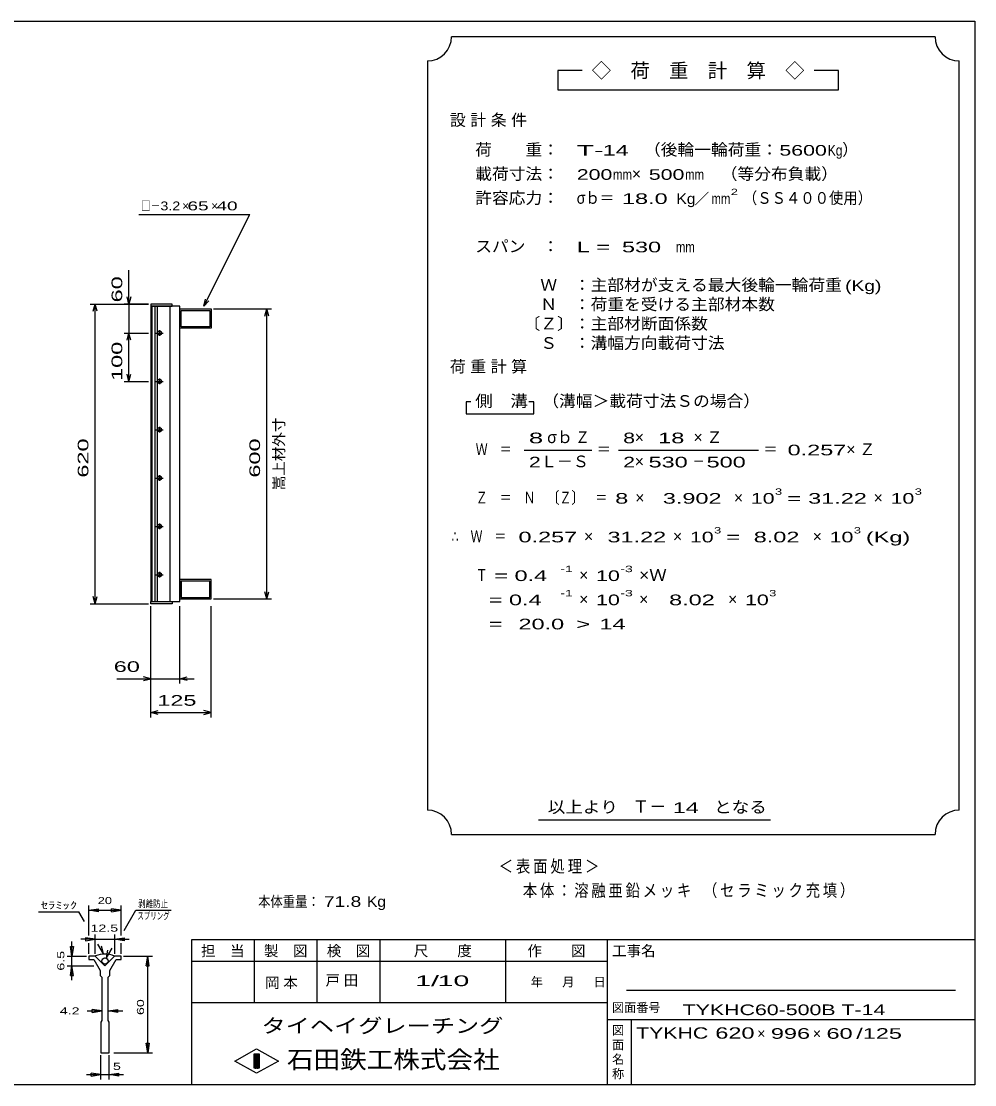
# Model space of a CAD drawing. Units: millimetres, scale not verified. Extents: x -1820 to 1724, y -1285 to 1059.
# Drawn here: x -248 to 1724, y -1141 to 1059 of the extents above; entities that cross this region are included whole.
import ezdxf
from ezdxf.enums import TextEntityAlignment as Align

# ---------------------------------------------------------------- set-up
doc = ezdxf.new("R2010")
doc.units = ezdxf.units.MM
doc.header["$LTSCALE"] = 10
for name, color, linetype, lineweight in [('0_2', 150, 'Continuous', 25), ('16', 3, 'Continuous', 25), ('22', 2, 'Continuous', 25), ('32', 4, 'Continuous', 25)]:
    doc.layers.add(name, color=color, linetype=linetype, lineweight=lineweight)
doc.styles.add('ベクトル', font='')
doc.styles.get('ベクトル').set_extended_font_data('ベクトル')

msp = doc.modelspace()

# ---------------------------------------------------------------- linework, layer by layer
at = {"layer": '0_2'}
for p, q in [((-1736, 1059), (1724, 1059)), ((1724, 1059), (1724, -1141)), ((1724, -841), (104, -841)), ((104, -841), (104, -1141)), ((234, -841), (234, -971)), ((364, -971), (364, -841)), ((494, -841), (494, -971)), ((754, -971), (754, -841)), ((964, -841), (964, -1141)), ((964, -886), (104, -886)), ((1684, -946), (1004, -946)), ((104, -971), (964, -971)), ((964, -1006), (1724, -1006)), ((1014, -1141), (1014, -1006)), ((194, -1092), (239, -1067)), ((234, -1077), (244, -1077)), ((234, -1107), (234, -1077)), ((234, -1077), (236, -1077)), ((236, -1077), (236, -1107)), ((238, -1107), (238, -1077)), ((238, -1077), (240, -1077)), ((239, -1067), (284, -1092)), ((240, -1077), (240, -1107)), ((242, -1107), (242, -1077)), ((242, -1077), (244, -1077)), ((244, -1077), (244, -1107)), ((244, -1077), (244, -1107)), ((239, -1117), (194, -1092)), ((284, -1092), (239, -1117)), ((244, -1107), (234, -1107)), ((236, -1107), (238, -1107)), ((240, -1107), (242, -1107)), ((1724, -1141), (-1736, -1141))]:
    msp.add_line(p, q, dxfattribs=at)
at = {"layer": '16'}
for p, q in [((64, 474), (20, 474)), ((20, 474), (20, 469.5)), ((20, 469.5), (64, 469.5)), ((20, 469.5), (20, -141.5)), ((80, 469.5), (20, 469.5)), ((22, 469.5), (22, -141.5)), ((29, -141.5), (29, 469.5)), ((33, 469.5), (33, -141.5)), ((60, -141.5), (60, 469.5)), ((64, 469.5), (64, 474)), ((80, -141.5), (80, 469.5)), ((80, 464), (145, 464)), ((80, 424), (80, 464)), ((145, 464), (145, 424)), ((83, 461), (142, 461)), ((83, 427), (83, 461)), ((142, 461), (142, 427)), ((38, 420), (38, 408)), ((145, 424), (80, 424)), ((142, 427), (83, 427)), ((30, 414), (46, 414)), ((40, 417), (36, 417)), ((36, 411), (40, 411)), ((30, 314), (46, 314)), ((40, 317), (36, 317)), ((36, 311), (40, 311)), ((38, 320), (38, 308)), ((38, 220), (38, 208)), ((30, 214), (46, 214)), ((40, 217), (36, 217)), ((36, 211), (40, 211)), ((30, 114), (46, 114)), ((40, 117), (36, 117)), ((36, 111), (40, 111)), ((38, 120), (38, 108)), ((30, 14), (46, 14)), ((40, 17), (36, 17)), ((36, 11), (40, 11)), ((38, 20), (38, 8)), ((30, -86), (46, -86)), ((40, -83), (36, -83)), ((38, -80), (38, -92)), ((36, -89), (40, -89)), ((145, -96), (80, -96)), ((80, -96), (80, -136)), ((142, -99), (83, -99)), ((83, -99), (83, -133)), ((142, -133), (142, -99)), ((145, -136), (145, -96)), ((20, -141.5), (64, -141.5)), ((20, -146), (20, -141.5)), ((20, -141.5), (80, -141.5)), ((64, -146), (20, -146)), ((64, -141.5), (64, -146)), ((80, -136), (145, -136)), ((83, -133), (142, -133))]:
    msp.add_line(p, q, dxfattribs=at)
for centre, radius, start, end in [((38, 414), 4, 46.6, 133.4), ((36, 414), 3, 90, 270), ((38, 414), 4, 226.6, 313.4), ((40, 414), 3, 270, 90), ((36, 314), 3, 90, 270), ((38, 314), 4, 46.6, 133.4), ((38, 314), 4, 226.6, 313.4), ((40, 314), 3, 270, 90), ((36, 214), 3, 90, 270), ((38, 214), 4, 46.6, 133.4), ((38, 214), 4, 226.6, 313.4), ((40, 214), 3, 270, 90), ((36, 114), 3, 90, 270), ((38, 114), 4, 46.6, 133.4), ((38, 114), 4, 226.6, 313.4), ((40, 114), 3, 270, 90), ((36, 14), 3, 90, 270), ((38, 14), 4, 46.6, 133.4), ((38, 14), 4, 226.6, 313.4), ((40, 14), 3, 270, 90), ((36, -86), 3, 90, 270), ((38, -86), 4, 46.6, 133.4), ((40, -86), 3, 270, 90), ((38, -86), 4, 226.6, 313.4)]:
    msp.add_arc(centre, radius, start, end, dxfattribs=at)
at = {"layer": '22', "color": 4}
for p, q in [((1642, 1027), (642, 1027)), ((592, 977), (592, -573)), ((1692, -573), (1692, 977)), ((912, 957), (862, 957)), ((862, 957), (862, 917)), ((1442, 957), (1392, 957)), ((1442, 917), (1442, 957)), ((862, 917), (1442, 917)), ((-5, 659.5), (225, 659.5)), ((130, 469.5), (225, 659.5)), ((-25, 474), (-25, 544)), ((-25, 474), (-29, 489)), ((-21, 489), (-25, 474)), ((130, 469.5), (133, 484.1)), ((-105, 474), (15, 474)), ((-99, 459), (-95, 474)), ((-91, 459), (-95, 474)), ((-95, -146), (-95, 474)), ((15, 474), (-35, 474)), ((-25, 474), (-25, 414)), ((130, 469.5), (140, 480.5)), ((150, 464), (270, 464)), ((256, 449), (260, 464)), ((264, 449), (260, 464)), ((260, -136), (260, 464)), ((-35, 414), (15, 414)), ((-29, 399), (-25, 414)), ((-21, 399), (-25, 414)), ((-25, 314), (-25, 414)), ((-35, 314), (15, 314)), ((-25, 314), (-29, 329)), ((-25, 314), (-21, 329)), ((682, 272), (672, 272)), ((672, 272), (672, 247)), ((812, 272), (802, 272)), ((812, 247), (812, 272)), ((672, 247), (812, 247)), ((792, 172), (932, 172)), ((987, 172), (1277, 172)), ((-95, -146), (-99, -131)), ((-95, -146), (-91, -131)), ((260, -136), (256, -121)), ((260, -136), (264, -121)), ((-105, -146), (15, -146)), ((20, -311), (20, -151)), ((20, -381), (20, -151)), ((80, -311), (80, -151)), ((145, -381), (145, -151)), ((150, -136), (270, -136)), ((-50, -301), (20, -301)), ((20, -301), (5, -297)), ((5, -305), (20, -301)), ((20, -301), (80, -301)), ((80, -301), (95, -297)), ((95, -305), (80, -301)), ((80, -301), (110, -301)), ((20, -371), (35, -367)), ((35, -375), (20, -371)), ((20, -371), (145, -371)), ((145, -371), (130, -367)), ((130, -375), (145, -371)), ((822, -593), (1302, -593)), ((642, -623), (1642, -623))]:
    msp.add_line(p, q, dxfattribs=at)
for centre, start, end in [((592, 1027), 270, 0), ((1692, 1027), 180, 270), ((592, -623), 0, 90), ((1692, -623), 90, 180)]:
    msp.add_arc(centre, 50, start, end, dxfattribs=at)
at = {"layer": '32'}
for p, q in [((-108, -832), (-108, -770)), ((-41.33, -832), (-41.33, -770)), ((-212.33, -783), (-129, -783)), ((-117.33, -803), (-129, -783)), ((-108, -780), (-88, -777)), ((-88, -783), (-108, -780)), ((-108, -780), (-41.33, -780)), ((-88, -783), (-88, -777)), ((-41.33, -780), (-61.33, -777)), ((-61.33, -783), (-61.33, -777)), ((-61.33, -783), (-41.33, -780)), ((-35.33, -821.67), (-11, -779.67)), ((-11, -779.67), (62.34, -779.67)), ((-94.67, -870), (-94.67, -830)), ((-54.67, -830), (-54.67, -870)), ((-143, -875), (-146, -855)), ((-146, -855), (-140, -855)), ((-143, -875), (-143, -845)), ((-140, -855), (-143, -875)), ((-94.67, -840), (-124.67, -840)), ((-94.67, -840), (-114.67, -837)), ((-114.67, -837), (-114.67, -843)), ((-114.67, -843), (-94.67, -840)), ((-108, -870), (-108, -848)), ((-94.67, -840), (-54.67, -840)), ((-78, -870), (-89.67, -850)), ((-78, -870), (-81.67, -854.33)), ((-54.67, -840), (-34.67, -837)), ((-34.67, -843), (-54.67, -840)), ((-54.67, -840), (-24.67, -840)), ((-41.33, -870), (-41.33, -848)), ((-34.67, -837), (-34.67, -843)), ((-153, -875), (-113, -875)), ((-143, -895), (-143, -875)), ((-108, -875), (-108, -881.67)), ((-94.67, -875), (-108, -875)), ((-74.67, -895), (-94.67, -875)), ((-54.67, -875), (-74.67, -895)), ((-71.33, -878.33), (-60, -858.33)), ((-71.33, -878.33), (-69, -862.33)), ((-41.33, -875), (-54.67, -875)), ((-41.33, -881.67), (-41.33, -875)), ((-36.33, -875), (23.67, -875)), ((10.67, -895), (13.67, -875)), ((16.67, -895), (13.67, -875)), ((13.67, -1075), (13.67, -875)), ((-153, -895), (-98, -895)), ((-146, -915), (-143, -895)), ((-140, -915), (-143, -895)), ((-143, -925), (-143, -895)), ((-108, -881.67), (-98, -881.67)), ((-98, -881.67), (-84.67, -905)), ((-64.67, -905), (-51.33, -881.67)), ((-51.33, -881.67), (-41.33, -881.67)), ((10.67, -895), (16.67, -895)), ((-146, -915), (-140, -915)), ((-84.67, -905), (-84.67, -915)), ((-84.67, -915), (-81.33, -918.33)), ((-81.33, -918.33), (-81.33, -1008.33)), ((-68, -918.33), (-64.67, -915)), ((-68, -1008.33), (-68, -918.33)), ((-64.67, -915), (-64.67, -905)), ((-111.33, -988.33), (-81.33, -988.33)), ((-81.33, -988.33), (-101.33, -985.33)), ((-101.33, -991.33), (-101.33, -985.33)), ((-101.33, -991.33), (-81.33, -988.33)), ((-68, -988.33), (-48, -985.33)), ((-48, -991.33), (-68, -988.33)), ((-68, -988.33), (-38, -988.33)), ((-48, -991.33), (-48, -985.33)), ((-81.33, -1008.33), (-83, -1011.67)), ((-83, -1011.67), (-83, -1075)), ((-66.33, -1011.67), (-68, -1008.33)), ((-66.33, -1075), (-66.33, -1011.67)), ((13.67, -1075), (10.67, -1055)), ((10.67, -1055), (16.67, -1055)), ((16.67, -1055), (13.67, -1075)), ((-83, -1075), (-66.33, -1075)), ((-56.33, -1075), (23.67, -1075)), ((-83, -1130), (-83, -1080)), ((-66.33, -1130), (-66.33, -1080)), ((-113, -1120), (-83, -1120)), ((-83, -1120), (-103, -1117)), ((-103, -1123), (-103, -1117)), ((-103, -1123), (-83, -1120)), ((-83, -1120), (-66.33, -1120)), ((-66.33, -1120), (-46.33, -1117)), ((-46.33, -1123), (-66.33, -1120)), ((-66.33, -1120), (-36.33, -1120)), ((-46.33, -1123), (-46.33, -1117))]:
    msp.add_line(p, q, dxfattribs=at)
msp.add_circle((-74.67, -885), 6.67, dxfattribs=at)
msp.add_arc((-75, -920.68), 50, 66, 113, dxfattribs=at)

# ---------------------------------------------------------------- texts
at = {"layer": '0_2', "style": 'ベクトル'}
for s, height, p in [('担\u3000当', 21.99, (124, -864)), ('製\u3000図', 21.99, (254, -864)), ('検\u3000図', 21.99, (384, -864)), ('尺\u3000\u3000度', 21.99, (564, -864)), ('作\u3000\u3000図', 21.99, (799, -864)), ('工事名', 21.99, (974, -864)), ('年', 18.33, (806, -928.5)), ('月', 18.33, (871, -928.5)), ('日', 18.33, (936, -928.5)), ('図面番号', 18.33, (974, -981.5)), ('図', 18.33, (974, -1028.5)), ('面', 18.33, (974, -1058.5)), ('名', 18.33, (974, -1088.5)), ('称', 18.33, (974, -1118.5))]:
    msp.add_text(s, height=height, dxfattribs=at).set_placement(p, align=Align.MIDDLE_LEFT)
at = {"layer": '0_2', "color": 222, "style": 'ベクトル'}
for s, height, width, p in [('タイヘイグレーチング', 29.33, 1.25, (249, -1019)), ('石田鉄工株式会社', 36.66, 1.1, (301.5, -1089))]:
    msp.add_text(s, height=height, dxfattribs=dict(at, width=width)).set_placement(p, align=Align.MIDDLE_LEFT)
at = {"layer": '22', "style": 'ベクトル'}
for s, height, p in [('◇\u3000荷\u3000重\u3000計\u3000算\u3000◇', 29.33, (932, 957)), ('）', 24.19, (1450, 793.5)), ('×', 24.19, (1015, 743.5)), ('／', 21.99, (1144.5, 692)), ('×', 18.33, (85, 677)), ('×', 18.33, (145, 677)), ('σｂ', 24.19, (840, 198.5)), ('×', 24.19, (1021, 198.5)), ('Ｌ－Ｓ', 24.19, (827, 148.5)), ('×', 24.19, (1021, 148.5)), ('×', 24.19, (1022, 73.5)), ('×', 24.19, (1226, 73.5)), ('×', 24.19, (1515, 73.5)), ('×', 24.19, (916, -6.5)), ('×', 24.19, (1100, -6.5)), ('×', 24.19, (1389, -6.5)), ('×', 24.19, (906, -86.5)), ('×', 24.19, (906, -136.5)), ('×', 24.19, (1030, -136.5)), ('×', 24.19, (1214, -136.5)), ('Ｔ－', 25.66, (1016, -565.5)), ('×', 21.99, (1274, -1035)), ('×', 21.99, (1389, -1035))]:
    msp.add_text(s, height=height, dxfattribs=at).set_placement(p, align=Align.MIDDLE_LEFT)
for s, height, width, p in [('荷\u3000\u3000重：\u3000', 24.19, 1.05, (691, 793.5)), ('T-', 21.99, 2, (901, 792)), (' 14 ', 21.99, 1.65, (941, 792)), ('（後輪一輪荷重：', 24.19, 1.05, (1040, 793.5)), ('5600', 21.99, 1.5, (1320, 792)), ('Kg', 21.99, 0.85, (1420, 792)), ('載荷寸法：\u3000', 24.19, 1.05, (691, 743.5)), ('200', 21.99, 1.5, (901, 742)), ('mm', 21.99, 0.8, (976, 742)), ('500', 21.99, 1.5, (1050, 742)), ('mm', 21.99, 0.8, (1125, 742)), ('\u3000（等分布負載）', 24.19, 1.05, (1164, 743.5)), ('許容応力：\u3000', 24.19, 1.05, (691, 693.5)), ('σｂ＝', 24.19, 0.9, (901, 693.5)), ('2', 13.2, 1.5, (1219.5, 706)), ('（ＳＳ４００使用）', 24.19, 0.9, (1244.5, 693.5)), ('□－', 18.33, 0.8, (0, 677)), ('3.2', 18.33, 1.2, (40, 677)), (' 65 ', 18.33, 1.6, (85, 677)), (' 40 ', 18.33, 1.6, (145, 677)), (' 18.0', 21.99, 1.65, (981, 692)), ('Kg', 21.99, 1.1, (1107, 692)), ('mm', 21.99, 0.8, (1179.5, 692)), ('スパン\u3000：\u3000', 24.19, 1.05, (691, 593.5)), ('L = ', 21.99, 1.65, (901, 592)), (' 530 ', 21.99, 1.65, (981, 592)), ('mm', 21.99, 0.8, (1106, 592)), ('\u3000Ｗ\u3000：主部材が支える最大後輪一輪荷重', 24.19, 1.05, (791, 513.5)), ('(Kg)', 21.99, 1.35, (1456, 512)), ('\u3000Ｎ\u3000：荷重を受ける主部材本数', 24.19, 1.05, (791, 473.5)), ('〔Ｚ〕：主部材断面係数', 24.19, 1.05, (791, 433.5)), ('\u3000Ｓ\u3000：溝幅方向載荷寸法', 24.19, 1.05, (791, 393.5)), ('側\u3000溝', 24.19, 1.1, (691, 273.5)), ('\u3000（溝幅＞載荷寸法Ｓの場合）', 24.19, 1.05, (795, 273.5)), ('8', 21.99, 1.8, (802, 197)), ('Ｚ', 24.19, 0.9, (898, 198.5)), ('8', 21.99, 1.5, (997, 197)), (' 18 ', 21.99, 1.65, (1056, 197)), ('Ｗ\u3000＝', 24.19, 0.75, (692, 173.5)), ('＝', 24.19, 0.9, (942, 173.5)), ('＝', 24.19, 0.9, (1287, 173.5)), ('0.257', 21.99, 1.65, (1337, 172)), ('2', 21.99, 1.5, (802, 147)), ('2', 21.99, 1.5, (997, 147)), (' 530 ', 21.99, 1.65, (1036, 147)), (' 500 ', 21.99, 1.65, (1156, 147)), ('－', 24.19, 0.75, (1141, 148.5)), ('Ｚ\u3000＝\u3000Ｎ\u3000〔Ｚ〕\u3000＝', 24.19, 0.75, (692, 73.5)), ('3', 13.2, 1.5, (1311, 86)), ('3', 13.2, 1.5, (1600, 86)), (' 8 ', 21.99, 1.65, (967, 72)), ('  3.902', 21.99, 1.65, (1052, 72)), ('10', 21.99, 1.5, (1261, 72)), ('=', 21.99, 1.7, (1336, 72)), (' 31.22', 21.99, 1.65, (1366, 72)), ('10', 21.99, 1.5, (1550, 72)), ('∴\u3000Ｗ\u3000＝', 24.19, 0.75, (642, -6.5)), (' 0.257', 21.99, 1.65, (767, -8)), (' 31.22', 21.99, 1.65, (951, -8)), ('10', 21.99, 1.5, (1135, -8)), ('3', 13.2, 1.5, (1185, 6)), ('  8.02', 21.99, 1.65, (1240, -8)), ('10', 21.99, 1.5, (1424, -8)), ('3', 13.2, 1.5, (1474, 6)), ('(Kg)', 21.99, 1.65, (1499, -8)), ('=', 21.99, 1.7, (1210, -8)), ('Ｔ', 24.19, 0.75, (692, -86.5)), (' = 0.4', 21.99, 1.65, (717, -88)), ('-1', 13.2, 1.65, (867, -74)), ('10', 21.99, 1.5, (941, -88)), ('-3', 13.2, 1.65, (991, -74)), ('×Ｗ', 24.19, 1.1, (1030, -86.5)), ('  = 0.4', 21.99, 1.65, (692, -138)), ('-1', 13.2, 1.65, (867, -124)), ('10', 21.99, 1.5, (941, -138)), ('-3', 13.2, 1.65, (991, -124)), ('  8.02', 21.99, 1.65, (1065, -138)), ('10', 21.99, 1.5, (1249, -138)), ('3', 13.2, 1.5, (1299, -124)), ('  =', 21.99, 1.65, (692, -188)), (' 20.0', 21.99, 1.65, (767, -188)), ('>', 21.99, 1.7, (899.5, -188)), (' 14 ', 21.99, 1.65, (934.5, -188)), (' 60 ', 21.99, 1.65, (-70, -276)), (' 125 ', 21.99, 1.65, (20, -346)), ('以上より\u3000', 24.19, 1.1, (841, -566.5)), (' 14 ', 21.99, 1.65, (1086, -568)), ('となる', 24.19, 1.1, (1185, -566.5)), ('本体重量：', 21.99, 0.85, (242, -762)), (' 71.8', 21.99, 1.35, (367, -762)), ('Kg', 21.99, 1.1, (467, -762)), ('1/', 21.99, 2, (567, -926)), (' 10 ', 21.99, 2, (597, -926)), ('TYKHC60-500B T-14', 21.99, 1.5, (1120, -986)), ('TYKHC', 23.46, 1.4, (1024, -1034)), (' 620 ', 23.46, 1.55, (1174, -1034)), (' 996 ', 21.99, 1.65, (1289, -1035)), (' 60 ', 21.99, 1.65, (1404, -1035)), ('/', 21.99, 1.65, (1479, -1035)), (' 125 ', 21.99, 1.65, (1479, -1035))]:
    msp.add_text(s, height=height, dxfattribs=dict(at, width=width)).set_placement(p, align=Align.MIDDLE_LEFT)
at = {"layer": '22', "style": 'ベクトル', "width": 1.65}
for s, p in [(' 60 ', (-50, 464)), (' 100 ', (-50, 301.5)), (' 620 ', (-120, 101.5)), (' 600', (235, 101.5))]:
    msp.add_text(s, height=21.99, rotation=90, dxfattribs=at).set_placement(p, align=Align.MIDDLE_LEFT)
at = {"layer": '22', "style": 'ベクトル'}
msp.add_text('嵩上材外寸', height=21.99, rotation=90, dxfattribs=at).set_placement((285, 89), align=Align.MIDDLE_LEFT)
at = {"layer": '22', "attachment_point": 4, "style": 'ベクトル'}
for s, insert, char_height in [('\\T1.28;設計条件', (638.5, 853.5), 24.19), ('\\T1.28;荷重計算', (638.5, 343.5), 24.19), ('\\T1.42;×Ｚ', (1142.5, 198.5), 24.19), ('\\T1.42;×Ｚ', (1458.5, 173.5), 24.19), ('\\T1.2;\\W0.85;＜表面処理＞', (739.5, -690.5), 25.66), ('\\T1.19;\\W0.85;本体：溶融亜鉛メッキ', (789.5, -740.5), 25.66), ('\\T1.19;\\W0.85;（セラミック充填）', (1162, -740.5), 25.66), ('\\T1.25;岡本\u3000', (256.5, -931), 21.99), ('\\T1.25;戸田\u3000', (381.5, -926), 21.99)]:
    msp.add_mtext(s, dxfattribs=dict(at, insert=insert, char_height=char_height))
at = {"layer": '32', "color": 2, "style": 'ベクトル'}
for s, width, p in [('ｾﾗﾐｯｸ', 1.5, (-207.33, -770)), ('20', 1.35, (-89.67, -760)), ('剥離防止', 0.75, (-6, -766.67)), ('スプリング', 0.65, (-7.66, -791.67)), ('12.5', 1.5, (-104.67, -817)), (' 4.2 ', 1.5, (-176.33, -988.33)), (' 5 ', 1.5, (-66.33, -1103))]:
    msp.add_text(s, height=14.66, dxfattribs=dict(at, width=width)).set_placement(p, align=Align.MIDDLE_LEFT)
at = {"layer": '32', "color": 2, "style": 'ベクトル', "width": 1.5}
for s, p in [('6.5', (-166, -905)), (' 60 ', (-1.33, -1005))]:
    msp.add_text(s, height=14.66, rotation=90, dxfattribs=at).set_placement(p, align=Align.MIDDLE_LEFT)

doc.saveas('drawing.dxf')
